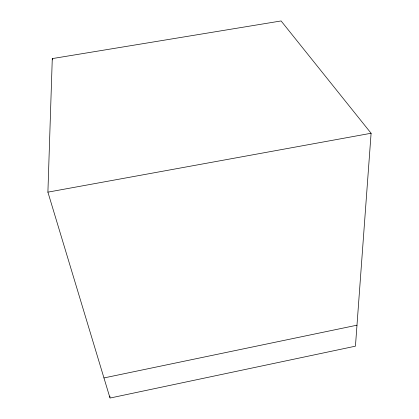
<?xml version="1.0" encoding="UTF-8"?>
<svg xmlns="http://www.w3.org/2000/svg" width="419" height="419" viewBox="0 0 419 419"><rect width="100%" height="100%" fill="white"/><g stroke="black" fill="none" stroke-linecap="round" stroke-linejoin="round"><path stroke-width="0.63" d="M47.902 192.148L52.281 58.597L281.102 20.95L371.098 133.258L355.443 346.178L110.024 398.05L47.902 192.148L371.098 133.258M103.959 377.938L356.988 325.186M52.281 58.597L52.605 59.865M109.883 396.096L109.977 397.401"/></g></svg>
